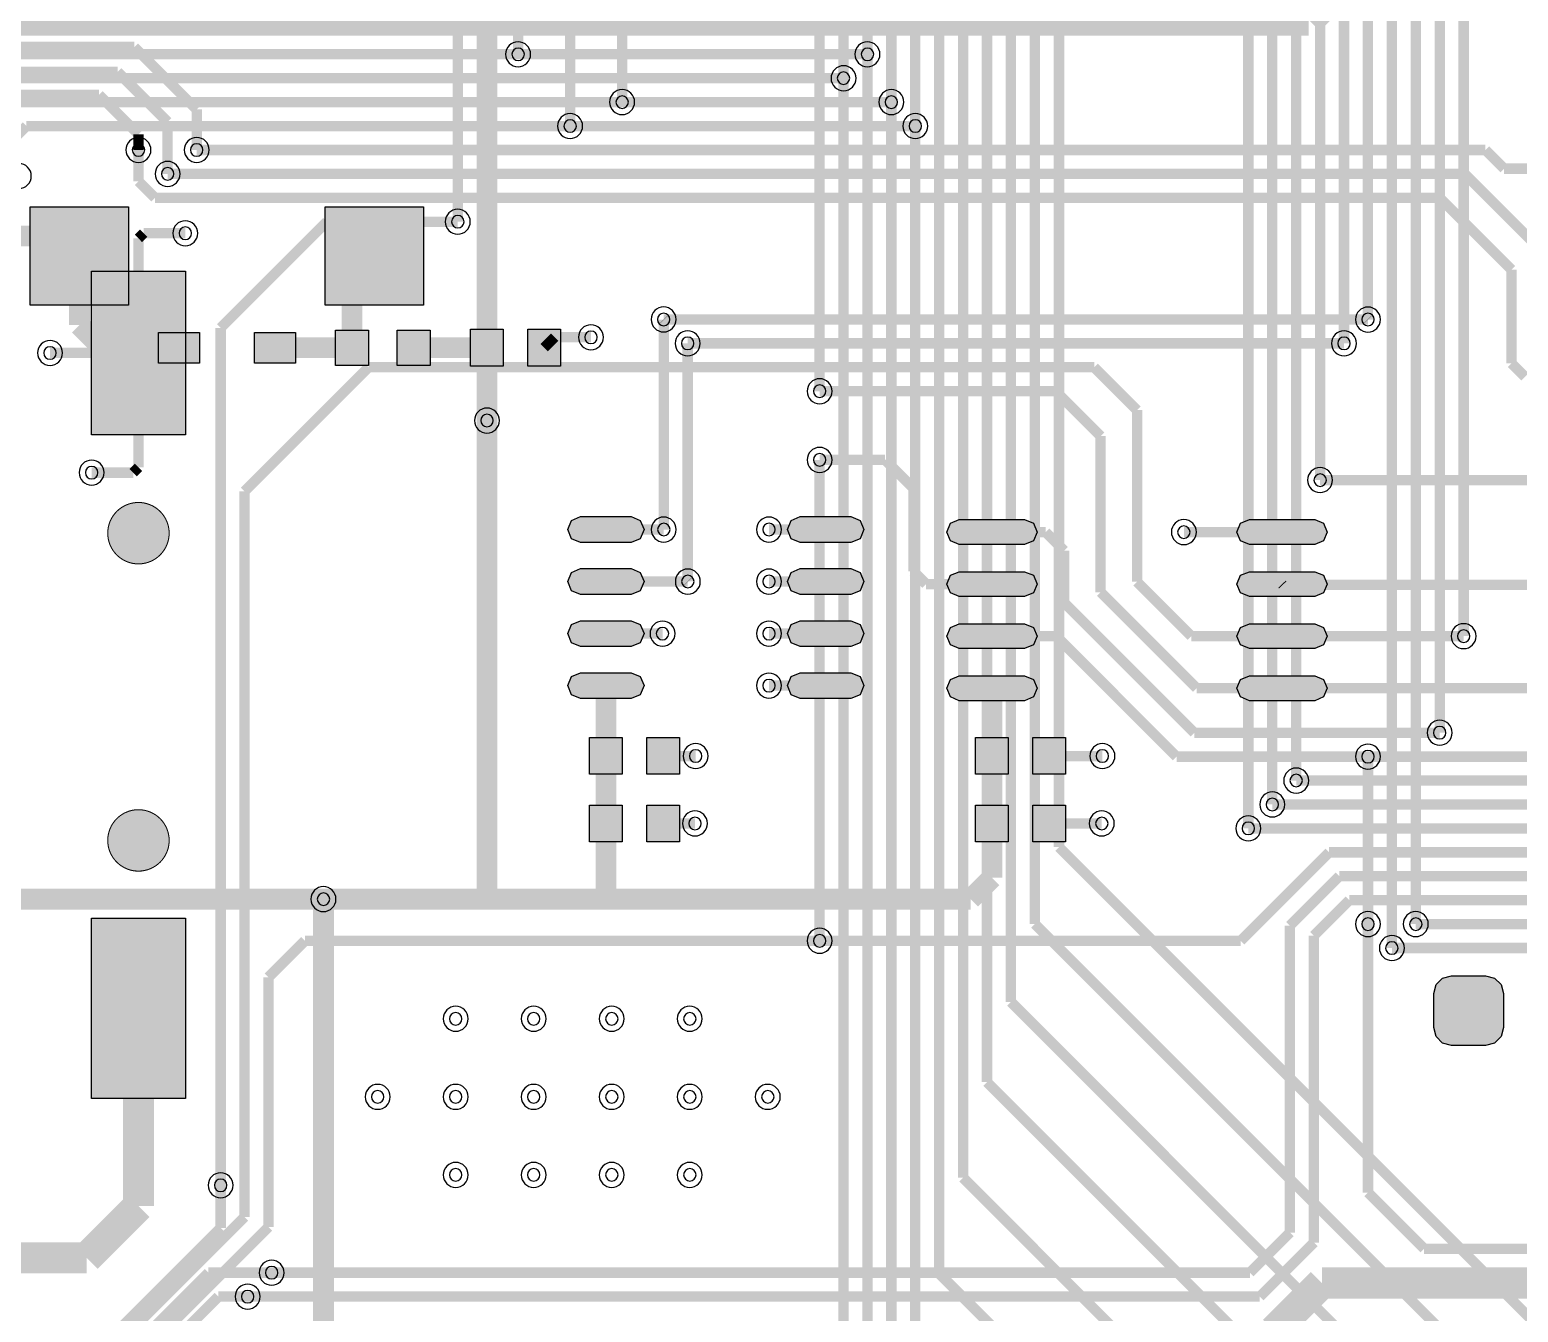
# Model space of a CAD drawing. Header units: millimetres. Extents: x -2 to 166, y 0 to 101.
# Drawn here: x 56.4 to 92.75, y 18.75 to 50.05 of the extents above; entities that cross this region are included whole.
import ezdxf

# ---------------------------------------------------------------- set-up
doc = ezdxf.new("R2010")
doc.units = ezdxf.units.MM
doc.header["$MEASUREMENT"] = 0
for name, color, linetype, true_color in [('Bottom-Layer', 7, 'Continuous', 0x0000ff), ('Hole-Layer', 7, 'Continuous', 0x222222), ('Multi-Layer', 7, 'Continuous', 0xc0c0c0), ('Top-Layer', 7, 'Continuous', 0xff0000)]:
    doc.layers.add(name, color=color, linetype=linetype, true_color=true_color)

msp = doc.modelspace()

# ---------------------------------------------------------------- hatches: boundary and pattern name
at = {"layer": 'Bottom-Layer'}
for points in [[(58.814, 45.733), (58.814, 43.333), (56.414, 43.333), (56.414, 45.733)], [(66.014, 45.733), (66.014, 43.333), (63.614, 43.333), (63.614, 45.733)], [(60.542, 42.666), (60.542, 41.916), (59.542, 41.916), (59.542, 42.666)], [(62.887, 42.666), (62.887, 41.916), (61.887, 41.916), (61.887, 42.666)], [(63.868, 41.859), (63.868, 42.723), (64.674, 42.723), (64.674, 41.859)], [(65.374, 41.859), (65.374, 42.723), (66.181, 42.723), (66.181, 41.859)], [(67.964, 42.741), (67.964, 41.841), (67.164, 41.841), (67.164, 42.741)], [(69.364, 42.741), (69.364, 41.841), (68.564, 41.841), (68.564, 42.741)], [(90.685, 25.692), (90.685, 26.525), (90.744, 26.742), (90.902, 26.901), (91.119, 26.959), (91.952, 26.959), (92.169, 26.901), (92.327, 26.742), (92.385, 26.525), (92.385, 25.692), (92.327, 25.476), (92.169, 25.317), (91.952, 25.259), (91.119, 25.259), (90.902, 25.317), (90.744, 25.476)]]:
    msp.add_hatch(color=256, dxfattribs=at).paths.add_polyline_path(points)
at = {"layer": 'Hole-Layer'}
msp.add_hatch(color=256, dxfattribs=at).paths.add_polyline_path([(90.985, 26.109, 1), (92.085, 26.109, 1)])
msp.add_hatch(color=256, dxfattribs=at).paths.add_polyline_path([(90.985, 26.109, 1), (92.085, 26.109, 1)])
at = {"layer": 'Multi-Layer'}
for points in [[(58.305, 37.763, 1), (59.805, 37.763, 1)], [(58.305, 37.763, 1), (59.805, 37.763, 1)], [(58.305, 30.263, 1), (59.805, 30.263, 1)], [(58.305, 30.263, 1), (59.805, 30.263, 1)], [(90.685, 25.692), (90.685, 26.525), (90.744, 26.742), (90.902, 26.901), (91.119, 26.959), (91.952, 26.959), (92.169, 26.901), (92.327, 26.742), (92.385, 26.525), (92.385, 25.692), (92.327, 25.476), (92.169, 25.317), (91.952, 25.259), (91.119, 25.259), (90.902, 25.317), (90.744, 25.476)], [(90.685, 25.692), (90.685, 26.525), (90.744, 26.742), (90.902, 26.901), (91.119, 26.959), (91.952, 26.959), (92.169, 26.901), (92.327, 26.742), (92.385, 26.525), (92.385, 25.692), (92.327, 25.476), (92.169, 25.317), (91.952, 25.259), (91.119, 25.259), (90.902, 25.317), (90.744, 25.476)], [(90.685, 25.692), (90.685, 26.525), (90.744, 26.742), (90.902, 26.901), (91.119, 26.959), (91.952, 26.959), (92.169, 26.901), (92.327, 26.742), (92.385, 26.525), (92.385, 25.692), (92.327, 25.476), (92.169, 25.317), (91.952, 25.259), (91.119, 25.259), (90.902, 25.317), (90.744, 25.476)]]:
    msp.add_hatch(color=256, dxfattribs=at).paths.add_polyline_path(points)
at = {"layer": 'Top-Layer'}
for points in [[(57.905, 44.163), (60.205, 44.163), (60.205, 40.163), (57.905, 40.163)], [(71.087, 38.167), (71.31, 38.074), (71.402, 37.852), (71.31, 37.629), (71.087, 37.537), (69.852, 37.537), (69.629, 37.629), (69.537, 37.852), (69.629, 38.074), (69.852, 38.167)], [(76.452, 38.167), (76.675, 38.074), (76.767, 37.852), (76.675, 37.629), (76.452, 37.537), (75.217, 37.537), (74.994, 37.629), (74.902, 37.852), (74.994, 38.074), (75.217, 38.167)], [(80.694, 38.093), (80.909, 38.004), (80.998, 37.789), (80.909, 37.574), (80.694, 37.484), (79.098, 37.484), (78.883, 37.574), (78.794, 37.789), (78.883, 38.004), (79.098, 38.093)], [(87.778, 38.093), (87.994, 38.004), (88.083, 37.789), (87.994, 37.574), (87.778, 37.484), (86.183, 37.484), (85.968, 37.574), (85.878, 37.789), (85.968, 38.004), (86.183, 38.093)], [(71.087, 36.897), (71.31, 36.804), (71.402, 36.582), (71.31, 36.359), (71.087, 36.267), (69.852, 36.267), (69.629, 36.359), (69.537, 36.582), (69.629, 36.804), (69.852, 36.897)], [(76.452, 36.897), (76.675, 36.804), (76.767, 36.582), (76.675, 36.359), (76.452, 36.267), (75.217, 36.267), (74.994, 36.359), (74.902, 36.582), (74.994, 36.804), (75.217, 36.897)], [(80.694, 36.823), (80.909, 36.734), (80.998, 36.519), (80.909, 36.304), (80.694, 36.214), (79.098, 36.214), (78.883, 36.304), (78.794, 36.519), (78.883, 36.734), (79.098, 36.823)], [(87.778, 36.823), (87.994, 36.734), (88.083, 36.519), (87.994, 36.304), (87.778, 36.214), (86.183, 36.214), (85.968, 36.304), (85.878, 36.519), (85.968, 36.734), (86.183, 36.823)], [(71.087, 35.627), (71.31, 35.534), (71.402, 35.312), (71.31, 35.089), (71.087, 34.997), (69.852, 34.997), (69.629, 35.089), (69.537, 35.312), (69.629, 35.534), (69.852, 35.627)], [(76.452, 35.627), (76.675, 35.534), (76.767, 35.312), (76.675, 35.089), (76.452, 34.997), (75.217, 34.997), (74.994, 35.089), (74.902, 35.312), (74.994, 35.534), (75.217, 35.627)], [(80.694, 35.553), (80.909, 35.464), (80.998, 35.249), (80.909, 35.034), (80.694, 34.944), (79.098, 34.944), (78.883, 35.034), (78.794, 35.249), (78.883, 35.464), (79.098, 35.553)], [(87.778, 35.553), (87.994, 35.464), (88.083, 35.249), (87.994, 35.034), (87.778, 34.944), (86.183, 34.944), (85.968, 35.034), (85.878, 35.249), (85.968, 35.464), (86.183, 35.553)], [(71.087, 34.357), (71.31, 34.264), (71.402, 34.042), (71.31, 33.819), (71.087, 33.727), (69.852, 33.727), (69.629, 33.819), (69.537, 34.042), (69.629, 34.264), (69.852, 34.357)], [(76.452, 34.357), (76.675, 34.264), (76.767, 34.042), (76.675, 33.819), (76.452, 33.727), (75.217, 33.727), (74.994, 33.819), (74.902, 34.042), (74.994, 34.264), (75.217, 34.357)], [(80.694, 34.283), (80.909, 34.194), (80.998, 33.979), (80.909, 33.764), (80.694, 33.674), (79.098, 33.674), (78.883, 33.764), (78.794, 33.979), (78.883, 34.194), (79.098, 34.283)], [(87.778, 34.283), (87.994, 34.194), (88.083, 33.979), (87.994, 33.764), (87.778, 33.674), (86.183, 33.674), (85.968, 33.764), (85.878, 33.979), (85.968, 34.194), (86.183, 34.283)], [(70.87, 32.778), (70.87, 31.878), (70.07, 31.878), (70.07, 32.778)], [(72.27, 32.778), (72.27, 31.878), (71.47, 31.878), (71.47, 32.778)], [(80.296, 32.778), (80.296, 31.878), (79.496, 31.878), (79.496, 32.778)], [(81.696, 32.778), (81.696, 31.878), (80.896, 31.878), (80.896, 32.778)], [(70.07, 30.227), (70.07, 31.127), (70.87, 31.127), (70.87, 30.227)], [(71.47, 30.227), (71.47, 31.127), (72.27, 31.127), (72.27, 30.227)], [(79.496, 30.227), (79.496, 31.127), (80.296, 31.127), (80.296, 30.227)], [(80.896, 30.227), (80.896, 31.127), (81.696, 31.127), (81.696, 30.227)], [(57.905, 28.363), (60.205, 28.363), (60.205, 23.963), (57.905, 23.963)], [(90.685, 25.692), (90.685, 26.525), (90.744, 26.742), (90.902, 26.901), (91.119, 26.959), (91.952, 26.959), (92.169, 26.901), (92.327, 26.742), (92.385, 26.525), (92.385, 25.692), (92.327, 25.476), (92.169, 25.317), (91.952, 25.259), (91.119, 25.259), (90.902, 25.317), (90.744, 25.476)]]:
    msp.add_hatch(color=256, dxfattribs=at).paths.add_polyline_path(points)

# ---------------------------------------------------------------- linework, layer by layer
at = {"layer": 'Bottom-Layer'}
for points, const_width in [([(79.192, 22.027), (79.192, 64.608)], 0.254), ([(77.44, 63.883), (77.44, 48.286)], 0.254), ([(78.024, 64.125), (78.024, 47.702)], 0.254), ([(76.856, 63.641), (76.856, 49.454)], 0.254), ([(75.688, 63.191), (75.688, 41.229)], 0.254), ([(76.272, 48.87), (76.272, 63.433)], 0.254), ([(90.246, 63.07), (90.246, 28.22)], 0.254), ([(89.662, 62.486), (89.662, 27.636)], 0.254), ([(70.866, 48.286), (70.866, 61.251)], 0.254), ([(88.493, 59.866), (88.493, 42.397)], 0.254), ([(89.077, 60.108), (89.077, 42.979)], 0.254), ([(87.909, 59.624), (87.909, 39.059)], 0.254), ([(86.741, 31.14), (86.741, 59.141)], 0.254), ([(87.325, 31.724), (87.325, 59.383)], 0.254), ([(86.157, 30.556), (86.157, 58.899)], 0.254), ([(79.776, 58.451), (79.776, 24.364)], 0.254), ([(80.36, 26.32), (80.36, 57.429)], 0.254), ([(66.853, 45.366), (66.853, 55.411)], 0.254), ([(90.83, 54.985), (90.83, 32.892)], 0.254), ([(80.944, 54.401), (80.944, 28.221)], 0.254), ([(67.564, 54.102), (67.564, 42.291)], 0.508), ([(81.534, 30.099), (81.534, 53.467)], 0.254), ([(68.326, 52.581), (68.326, 49.454)], 0.254), ([(69.596, 52.581), (69.596, 47.702)], 0.254), ([(78.608, 51.235), (78.608, 19.69)], 0.254), ([(91.414, 50.774), (91.414, 35.249)], 0.254), ([(58.954, 49.631), (54.382, 49.631)], 0.254), ([(60.478, 48.107), (58.954, 49.631)], 0.254), ([(76.856, 13.314), (76.856, 49.454)], 0.254), ([(54.165, 49.022), (58.547, 49.022)], 0.254), ([(58.547, 49.022), (59.767, 47.802)], 0.254), ([(76.272, 48.87), (76.272, 9.916)], 0.254), ([(53.898, 48.463), (58.09, 48.463)], 0.254), ([(58.09, 48.463), (59.056, 47.497)], 0.254), ([(77.44, 48.286), (77.44, 15.27)], 0.254), ([(60.478, 47.118), (60.478, 48.107)], 0.254), ([(59.056, 47.497), (59.056, 47.118)], 0.254), ([(59.767, 47.802), (59.767, 46.534)], 0.254), ([(78.024, 17.48), (78.024, 47.702)], 0.254), ([(55.483, 45.019), (57.128, 45.019)], 0.508), ([(57.128, 45.019), (57.614, 44.533)], 0.508), ([(57.614, 44.533), (57.614, 42.843)], 0.508), ([(64.271, 43.99), (64.814, 44.533)], 0.508), ([(64.271, 42.291), (64.271, 43.99)], 0.508), ([(57.614, 42.843), (58.166, 42.291)], 0.508), ([(71.882, 42.977), (71.878, 42.981)], 0.254), ([(71.882, 37.852), (71.882, 42.977)], 0.254), ([(58.166, 42.291), (60.042, 42.291)], 0.508), ([(62.387, 42.291), (64.271, 42.291)], 0.508), ([(65.777, 42.291), (67.564, 42.291)], 0.508), ([(67.564, 42.291), (67.564, 40.513)], 0.508), ([(68.964, 42.291), (69.218, 42.545)], 0.254), ([(69.218, 42.545), (70.104, 42.545)], 0.254), ([(72.466, 36.586), (72.466, 42.397)], 0.254), ([(75.688, 39.552), (75.688, 27.813)], 0.254), ([(72.47, 36.582), (72.466, 36.586)], 0.254), ([(89.078, 28.22), (89.078, 32.308)], 0.254), ([(99.132, 12.501), (81.534, 30.099)], 0.254), ([(50.165, 28.829), (63.572, 28.829)], 0.508), ([(63.572, 17.136), (63.572, 28.829)], 0.508), ([(80.944, 28.221), (96.592, 12.573)], 0.254), ([(94.052, 12.628), (80.36, 26.32)], 0.254), ([(79.776, 24.364), (91.512, 12.628)], 0.254), ([(61.062, 20.803), (61.062, 21.844)], 0.254), ([(88.972, 12.247), (79.192, 22.027)], 0.254), ([(57.455, 17.196), (61.062, 20.803)], 0.254), ([(58.039, 16.984), (60.765, 19.71)], 0.254), ([(60.765, 19.71), (62.306, 19.71)], 0.254), ([(78.608, 19.69), (86.432, 11.866)], 0.254), ([(58.623, 16.742), (61.007, 19.126)], 0.254), ([(61.007, 19.126), (61.722, 19.126)], 0.254)]:
    msp.add_lwpolyline(points, dxfattribs=dict(at, const_width=const_width))
for points in [[(58.814, 45.733), (58.814, 43.333), (56.414, 43.333), (56.414, 45.733)], [(66.014, 45.733), (66.014, 43.333), (63.614, 43.333), (63.614, 45.733)], [(60.542, 42.666), (60.542, 41.916), (59.542, 41.916), (59.542, 42.666)], [(62.887, 42.666), (62.887, 41.916), (61.887, 41.916), (61.887, 42.666)], [(63.868, 41.859), (63.868, 42.723), (64.674, 42.723), (64.674, 41.859)], [(65.374, 41.859), (65.374, 42.723), (66.181, 42.723), (66.181, 41.859)], [(67.964, 42.741), (67.964, 41.841), (67.164, 41.841), (67.164, 42.741)], [(69.364, 42.741), (69.364, 41.841), (68.564, 41.841), (68.564, 42.741)], [(90.685, 25.692), (90.685, 26.525), (90.744, 26.742), (90.902, 26.901), (91.119, 26.959), (91.952, 26.959), (92.169, 26.901), (92.327, 26.742), (92.385, 26.525), (92.385, 25.692), (92.327, 25.476), (92.169, 25.317), (91.952, 25.259), (91.119, 25.259), (90.902, 25.317), (90.744, 25.476)]]:
    msp.add_lwpolyline(points, close=True, dxfattribs=at)
at = {"layer": 'Hole-Layer'}
for points in [[(68.174, 49.454, 1), (68.479, 49.454, 1)], [(76.704, 49.454, 1), (77.009, 49.454, 1)], [(76.12, 48.87, 1), (76.425, 48.87, 1)], [(70.714, 48.286, 1), (71.019, 48.286, 1)], [(77.288, 48.286, 1), (77.593, 48.286, 1)], [(69.444, 47.702, 1), (69.749, 47.702, 1)], [(77.872, 47.702, 1), (78.177, 47.702, 1)], [(58.904, 47.118, 1), (59.209, 47.118, 1)], [(60.326, 47.118, 1), (60.631, 47.118, 1)], [(59.615, 46.534, 1), (59.92, 46.534, 1)], [(66.701, 45.366, 1), (67.006, 45.366, 1)], [(60.046, 45.085, 1), (60.351, 45.085, 1)], [(71.726, 42.981, 1), (72.031, 42.981, 1)], [(88.925, 42.979, 1), (89.23, 42.979, 1)], [(69.952, 42.545, 1), (70.257, 42.545, 1)], [(72.314, 42.397, 1), (72.619, 42.397, 1)], [(88.341, 42.397, 1), (88.646, 42.397, 1)], [(56.744, 42.163, 1), (57.049, 42.163, 1)], [(75.536, 41.229, 1), (75.841, 41.229, 1)], [(67.412, 40.513, 1), (67.717, 40.513, 1)], [(75.536, 39.552, 1), (75.841, 39.552, 1)], [(57.76, 39.241, 1), (58.065, 39.241, 1)], [(87.757, 39.059, 1), (88.062, 39.059, 1)], [(71.73, 37.852, 1), (72.035, 37.852, 1)], [(74.3, 37.852, 1), (74.605, 37.852, 1)], [(84.43, 37.789, 1), (84.735, 37.789, 1)], [(72.318, 36.582, 1), (72.623, 36.582, 1)], [(74.3, 36.582, 1), (74.605, 36.582, 1)], [(71.7, 35.312, 1), (72.005, 35.312, 1)], [(74.3, 35.312, 1), (74.605, 35.312, 1)], [(91.262, 35.249, 1), (91.567, 35.249, 1)], [(74.3, 34.042, 1), (74.605, 34.042, 1)], [(90.678, 32.892, 1), (90.983, 32.892, 1)], [(72.507, 32.322, 1), (72.812, 32.322, 1)], [(82.441, 32.322, 1), (82.746, 32.322, 1)], [(88.926, 32.308, 1), (89.231, 32.308, 1)], [(87.173, 31.724, 1), (87.478, 31.724, 1)], [(86.589, 31.14, 1), (86.894, 31.14, 1)], [(72.492, 30.677, 1), (72.797, 30.677, 1)], [(82.426, 30.677, 1), (82.731, 30.677, 1)], [(86.005, 30.556, 1), (86.31, 30.556, 1)], [(63.42, 28.829, 1), (63.725, 28.829, 1)], [(88.926, 28.22, 1), (89.231, 28.22, 1)], [(90.094, 28.22, 1), (90.399, 28.22, 1)], [(75.536, 27.813, 1), (75.841, 27.813, 1)], [(89.51, 27.636, 1), (89.815, 27.636, 1)], [(66.65, 25.908, 1), (66.955, 25.908, 1)], [(68.555, 25.908, 1), (68.86, 25.908, 1)], [(70.46, 25.908, 1), (70.765, 25.908, 1)], [(72.365, 25.908, 1), (72.67, 25.908, 1)], [(64.745, 24.003, 1), (65.05, 24.003, 1)], [(66.65, 24.003, 1), (66.955, 24.003, 1)], [(68.555, 24.003, 1), (68.86, 24.003, 1)], [(70.46, 24.003, 1), (70.765, 24.003, 1)], [(72.365, 24.003, 1), (72.67, 24.003, 1)], [(74.27, 24.003, 1), (74.575, 24.003, 1)], [(66.65, 22.098, 1), (66.955, 22.098, 1)], [(68.555, 22.098, 1), (68.86, 22.098, 1)], [(70.46, 22.098, 1), (70.765, 22.098, 1)], [(72.365, 22.098, 1), (72.67, 22.098, 1)], [(60.91, 21.844, 1), (61.215, 21.844, 1)], [(62.154, 19.71, 1), (62.459, 19.71, 1)], [(61.57, 19.126, 1), (61.875, 19.126, 1)]]:
    msp.add_lwpolyline(points, format="xyb", close=True, dxfattribs=at)
at = {"layer": 'Multi-Layer'}
for points in [[(68.021, 49.454, 1), (68.631, 49.454), (68.631, 49.454, 1), (68.021, 49.454)], [(76.551, 49.454, 1), (77.161, 49.454), (77.161, 49.454, 1), (76.551, 49.454)], [(75.967, 48.87, 1), (76.577, 48.87), (76.577, 48.87, 1), (75.967, 48.87)], [(70.561, 48.286, 1), (71.171, 48.286), (71.171, 48.286, 1), (70.561, 48.286)], [(77.135, 48.286, 1), (77.745, 48.286), (77.745, 48.286, 1), (77.135, 48.286)], [(69.291, 47.702, 1), (69.901, 47.702), (69.901, 47.702, 1), (69.291, 47.702)], [(77.719, 47.702, 1), (78.329, 47.702), (78.329, 47.702, 1), (77.719, 47.702)], [(55.829, 46.482, 1), (56.439, 46.482), (56.439, 46.482, 1), (55.829, 46.482)], [(66.548, 45.366, 1), (67.158, 45.366), (67.158, 45.366, 1), (66.548, 45.366)], [(71.573, 42.981, 1), (72.183, 42.981), (72.183, 42.981, 1), (71.573, 42.981)], [(88.772, 42.979, 1), (89.382, 42.979), (89.382, 42.979, 1), (88.772, 42.979)], [(69.799, 42.545, 1), (70.409, 42.545), (70.409, 42.545, 1), (69.799, 42.545)], [(72.161, 42.397, 1), (72.771, 42.397), (72.771, 42.397, 1), (72.161, 42.397)], [(88.188, 42.397, 1), (88.798, 42.397), (88.798, 42.397, 1), (88.188, 42.397)], [(75.383, 41.229, 1), (75.993, 41.229), (75.993, 41.229, 1), (75.383, 41.229)], [(67.259, 40.513, 1), (67.869, 40.513), (67.869, 40.513, 1), (67.259, 40.513)], [(75.383, 39.552, 1), (75.993, 39.552), (75.993, 39.552, 1), (75.383, 39.552)], [(87.604, 39.059, 1), (88.214, 39.059), (88.214, 39.059, 1), (87.604, 39.059)], [(71.577, 37.852, 1), (72.187, 37.852), (72.187, 37.852, 1), (71.577, 37.852)], [(74.147, 37.852, 1), (74.757, 37.852), (74.757, 37.852, 1), (74.147, 37.852)], [(84.277, 37.789, 1), (84.887, 37.789), (84.887, 37.789, 1), (84.277, 37.789)], [(72.165, 36.582, 1), (72.775, 36.582), (72.775, 36.582, 1), (72.165, 36.582)], [(74.147, 36.582, 1), (74.757, 36.582), (74.757, 36.582, 1), (74.147, 36.582)], [(71.547, 35.312, 1), (72.157, 35.312), (72.157, 35.312, 1), (71.547, 35.312)], [(74.147, 35.312, 1), (74.757, 35.312), (74.757, 35.312, 1), (74.147, 35.312)], [(91.109, 35.249, 1), (91.719, 35.249), (91.719, 35.249, 1), (91.109, 35.249)], [(74.147, 34.042, 1), (74.757, 34.042), (74.757, 34.042, 1), (74.147, 34.042)], [(90.525, 32.892, 1), (91.135, 32.892), (91.135, 32.892, 1), (90.525, 32.892)], [(72.355, 32.322, 1), (72.965, 32.322), (72.965, 32.322, 1), (72.355, 32.322)], [(82.289, 32.322, 1), (82.899, 32.322), (82.899, 32.322, 1), (82.289, 32.322)], [(88.773, 32.308, 1), (89.383, 32.308), (89.383, 32.308, 1), (88.773, 32.308)], [(87.02, 31.724, 1), (87.63, 31.724), (87.63, 31.724, 1), (87.02, 31.724)], [(86.436, 31.14, 1), (87.046, 31.14), (87.046, 31.14, 1), (86.436, 31.14)], [(72.339, 30.677, 1), (72.949, 30.677), (72.949, 30.677, 1), (72.339, 30.677)], [(82.273, 30.677, 1), (82.883, 30.677), (82.883, 30.677, 1), (82.273, 30.677)], [(85.852, 30.556, 1), (86.462, 30.556), (86.462, 30.556, 1), (85.852, 30.556)], [(88.773, 28.22, 1), (89.383, 28.22), (89.383, 28.22, 1), (88.773, 28.22)], [(89.941, 28.22, 1), (90.551, 28.22), (90.551, 28.22, 1), (89.941, 28.22)], [(75.383, 27.813, 1), (75.993, 27.813), (75.993, 27.813, 1), (75.383, 27.813)], [(89.357, 27.636, 1), (89.967, 27.636), (89.967, 27.636, 1), (89.357, 27.636)], [(66.497, 25.908, 1), (67.107, 25.908), (67.107, 25.908, 1), (66.497, 25.908)], [(68.402, 25.908, 1), (69.012, 25.908), (69.012, 25.908, 1), (68.402, 25.908)], [(70.307, 25.908, 1), (70.917, 25.908), (70.917, 25.908, 1), (70.307, 25.908)], [(72.212, 25.908, 1), (72.822, 25.908), (72.822, 25.908, 1), (72.212, 25.908)], [(64.592, 24.003, 1), (65.202, 24.003), (65.202, 24.003, 1), (64.592, 24.003)], [(66.497, 24.003, 1), (67.107, 24.003), (67.107, 24.003, 1), (66.497, 24.003)], [(68.402, 24.003, 1), (69.012, 24.003), (69.012, 24.003, 1), (68.402, 24.003)], [(70.307, 24.003, 1), (70.917, 24.003), (70.917, 24.003, 1), (70.307, 24.003)], [(72.212, 24.003, 1), (72.822, 24.003), (72.822, 24.003, 1), (72.212, 24.003)], [(74.117, 24.003, 1), (74.727, 24.003), (74.727, 24.003, 1), (74.117, 24.003)], [(66.497, 22.098, 1), (67.107, 22.098), (67.107, 22.098, 1), (66.497, 22.098)], [(68.402, 22.098, 1), (69.012, 22.098), (69.012, 22.098, 1), (68.402, 22.098)], [(70.307, 22.098, 1), (70.917, 22.098), (70.917, 22.098, 1), (70.307, 22.098)], [(72.212, 22.098, 1), (72.822, 22.098), (72.822, 22.098, 1), (72.212, 22.098)]]:
    msp.add_lwpolyline(points, format="xyb", dxfattribs=at)
for points in [[(58.751, 47.118, 1), (59.361, 47.118, 1)], [(60.173, 47.118, 1), (60.783, 47.118, 1)], [(59.462, 46.534, 1), (60.072, 46.534, 1)], [(59.893, 45.085, 1), (60.503, 45.085, 1)], [(56.591, 42.163, 1), (57.201, 42.163, 1)], [(57.607, 39.241, 1), (58.217, 39.241, 1)], [(63.267, 28.829, 1), (63.877, 28.829, 1)], [(60.757, 21.844, 1), (61.367, 21.844, 1)], [(62.001, 19.71, 1), (62.611, 19.71, 1)], [(61.417, 19.126, 1), (62.027, 19.126, 1)]]:
    msp.add_lwpolyline(points, format="xyb", close=True, dxfattribs=at)
at = {"layer": 'Multi-Layer', "const_width": 0.0254}
for points in [[(58.305, 37.763, 1), (59.805, 37.763), (59.805, 37.763, 1), (58.305, 37.763)], [(58.305, 30.263, 1), (59.805, 30.263), (59.805, 30.263, 1), (58.305, 30.263)]]:
    msp.add_lwpolyline(points, format="xyb", dxfattribs=at)
at = {"layer": 'Multi-Layer'}
msp.add_lwpolyline([(90.685, 25.692), (90.685, 26.525), (90.744, 26.742), (90.902, 26.901), (91.119, 26.959), (91.952, 26.959), (92.169, 26.901), (92.327, 26.742), (92.385, 26.525), (92.385, 25.692), (92.327, 25.476), (92.169, 25.317), (91.952, 25.259), (91.119, 25.259), (90.902, 25.317), (90.744, 25.476)], close=True, dxfattribs=at)
msp.add_lwpolyline([(90.685, 25.692), (90.685, 26.525), (90.744, 26.742), (90.902, 26.901), (91.119, 26.959), (91.952, 26.959), (92.169, 26.901), (92.327, 26.742), (92.385, 26.525), (92.385, 25.692), (92.327, 25.476), (92.169, 25.317), (91.952, 25.259), (91.119, 25.259), (90.902, 25.317), (90.744, 25.476)], close=True, dxfattribs=at)
msp.add_lwpolyline([(90.685, 25.692), (90.685, 26.525), (90.744, 26.742), (90.902, 26.901), (91.119, 26.959), (91.952, 26.959), (92.169, 26.901), (92.327, 26.742), (92.385, 26.525), (92.385, 25.692), (92.327, 25.476), (92.169, 25.317), (91.952, 25.259), (91.119, 25.259), (90.902, 25.317), (90.744, 25.476)], close=True, dxfattribs=at)
at = {"layer": 'Top-Layer'}
for points, const_width in [([(88.519, 51.181), (87.63, 50.292)], 0.762), ([(87.63, 50.292), (55.245, 50.292)], 0.762), ([(68.326, 49.454), (55.593, 49.454)], 0.254), ([(68.326, 49.454), (76.856, 49.454)], 0.254), ([(55.833, 48.87), (76.272, 48.87)], 0.254), ([(56.077, 48.286), (70.866, 48.286)], 0.254), ([(77.44, 48.286), (70.866, 48.286)], 0.254), ([(53.772, 45.154), (56.32, 47.702)], 0.254), ([(56.32, 47.702), (69.596, 47.702)], 0.254), ([(69.596, 47.702), (78.024, 47.702)], 0.254), ([(59.056, 46.354), (59.056, 47.118)], 0.254), ([(91.947, 47.118), (60.478, 47.118)], 0.254), ([(92.403, 46.662), (91.947, 47.118)], 0.254), ([(59.767, 46.534), (91.441, 46.534)], 0.254), ([(91.441, 46.534), (93.853, 44.122)], 0.254), ([(93.853, 46.662), (92.403, 46.662)], 0.254), ([(59.46, 45.95), (59.056, 46.354)], 0.254), ([(90.829, 45.95), (59.46, 45.95)], 0.254), ([(92.583, 44.196), (90.829, 45.95)], 0.254), ([(63.654, 45.366), (61.062, 42.774)], 0.254), ([(66.853, 45.366), (63.654, 45.366)], 0.254), ([(59.055, 44.958), (59.182, 45.085)], 0.254), ([(59.055, 42.163), (59.055, 44.958)], 0.254), ([(59.182, 45.085), (60.198, 45.085)], 0.254), ([(92.583, 41.91), (92.583, 44.196)], 0.254), ([(61.062, 42.774), (61.062, 21.844)], 0.254), ([(71.878, 42.981), (89.075, 42.981)], 0.254), ([(89.075, 42.981), (89.077, 42.979)], 0.254), ([(59.055, 42.163), (56.896, 42.163)], 0.254), ([(59.055, 42.163), (59.055, 39.368)], 0.254), ([(88.493, 42.397), (72.466, 42.397)], 0.254), ([(64.673, 41.813), (61.646, 38.786)], 0.254), ([(82.393, 41.813), (64.673, 41.813)], 0.254), ([(83.439, 40.767), (82.393, 41.813)], 0.254), ([(92.911, 41.582), (92.583, 41.91)], 0.254), ([(81.453, 41.229), (75.688, 41.229)], 0.254), ([(82.55, 40.132), (81.453, 41.229)], 0.254), ([(67.564, 40.513), (67.564, 28.829)], 0.508), ([(83.439, 36.576), (83.439, 40.767)], 0.254), ([(82.55, 36.322), (82.55, 40.132)], 0.254), ([(75.688, 39.552), (77.288, 39.552)], 0.254), ([(77.288, 39.552), (77.978, 38.862)], 0.254), ([(58.928, 39.241), (57.912, 39.241)], 0.254), ([(59.055, 39.368), (58.928, 39.241)], 0.254), ([(61.646, 38.786), (61.646, 21.07)], 0.254), ([(77.978, 38.862), (77.978, 36.83)], 0.254), ([(87.909, 39.059), (95.447, 39.059)], 0.254), ([(70.47, 37.852), (71.882, 37.852)], 0.254), ([(75.835, 37.852), (74.452, 37.852)], 0.254), ([(79.896, 37.789), (81.21, 37.789)], 0.254), ([(81.21, 37.789), (81.661, 37.338)], 0.254), ([(86.981, 37.789), (84.582, 37.789)], 0.254), ([(81.661, 37.338), (81.661, 36.068)], 0.254), ([(77.978, 36.83), (78.289, 36.519)], 0.254), ([(70.47, 36.582), (72.47, 36.582)], 0.254), ([(75.835, 36.582), (74.452, 36.582)], 0.254), ([(78.289, 36.519), (79.896, 36.519)], 0.254), ([(84.893, 33.979), (82.55, 36.322)], 0.254), ([(84.766, 35.249), (83.439, 36.576)], 0.254), ([(86.981, 36.519), (86.997, 36.502)], 0.254), ([(86.997, 36.502), (93.853, 36.502)], 0.254), ([(81.661, 36.068), (84.837, 32.892)], 0.254), ([(70.47, 35.312), (71.852, 35.312)], 0.254), ([(75.835, 35.312), (74.452, 35.312)], 0.254), ([(81.464, 35.249), (79.896, 35.249)], 0.254), ([(84.405, 32.308), (81.464, 35.249)], 0.254), ([(86.981, 35.249), (84.766, 35.249)], 0.254), ([(86.981, 35.249), (91.414, 35.249)], 0.254), ([(70.47, 34.042), (70.47, 32.328)], 0.508), ([(75.835, 34.042), (74.452, 34.042)], 0.254), ([(79.896, 32.328), (79.896, 33.979)], 0.508), ([(86.981, 33.979), (84.893, 33.979)], 0.254), ([(86.981, 33.979), (94.05, 33.979)], 0.254), ([(84.837, 32.892), (90.83, 32.892)], 0.254), ([(70.47, 32.328), (70.47, 30.677)], 0.508), ([(71.885, 32.322), (72.66, 32.322)], 0.254), ([(79.896, 30.677), (79.896, 32.328)], 0.508), ([(81.311, 32.322), (82.594, 32.322)], 0.254), ([(89.078, 32.308), (84.405, 32.308)], 0.254), ([(95.935, 32.308), (89.078, 32.308)], 0.254), ([(98.018, 31.724), (87.325, 31.724)], 0.254), ([(100.228, 31.14), (86.741, 31.14)], 0.254), ([(70.47, 30.677), (70.47, 28.829)], 0.508), ([(79.896, 30.677), (79.896, 29.35)], 0.508), ([(71.87, 30.677), (72.644, 30.677)], 0.254), ([(81.296, 30.677), (82.578, 30.677)], 0.254), ([(102.933, 30.556), (86.157, 30.556)], 0.254), ([(85.97, 27.813), (88.129, 29.972)], 0.254), ([(88.129, 29.972), (110.363, 29.972)], 0.254), ([(79.896, 29.35), (79.375, 28.829)], 0.508), ([(87.173, 28.182), (88.379, 29.388)], 0.254), ([(88.379, 29.388), (112.827, 29.388)], 0.254), ([(67.564, 28.829), (63.572, 28.829)], 0.508), ([(70.47, 28.829), (67.564, 28.829)], 0.508), ([(79.375, 28.829), (70.47, 28.829)], 0.508), ([(88.621, 28.804), (87.757, 27.94)], 0.254), ([(105.918, 28.804), (88.621, 28.804)], 0.254), ([(87.173, 20.689), (87.173, 28.182)], 0.254), ([(87.757, 27.94), (87.757, 20.447)], 0.254), ([(89.078, 21.666), (89.078, 28.22)], 0.254), ([(90.246, 28.22), (113.039, 28.22)], 0.254), ([(62.23, 26.924), (63.119, 27.813)], 0.254), ([(63.119, 27.813), (75.688, 27.813)], 0.254), ([(75.688, 27.813), (85.97, 27.813)], 0.254), ([(115.579, 27.636), (89.662, 27.636)], 0.254), ([(59.055, 21.336), (59.055, 26.544)], 0.762), ([(62.23, 20.828), (62.23, 26.924)], 0.254), ([(57.791, 20.072), (59.055, 21.336)], 0.762), ([(90.449, 20.295), (89.078, 21.666)], 0.254), ([(61.646, 21.07), (58.432, 17.856)], 0.254), ([(58.674, 17.272), (62.23, 20.828)], 0.254), ([(86.194, 19.71), (87.173, 20.689)], 0.254), ([(54.443, 20.072), (57.791, 20.072)], 0.762), ([(87.757, 20.447), (86.436, 19.126)], 0.254), ([(116.976, 20.295), (90.449, 20.295)], 0.254), ([(62.306, 19.71), (86.194, 19.71)], 0.254), ([(86.783, 18.288), (87.952, 19.457)], 0.762), ([(87.952, 19.457), (137.948, 19.457)], 0.762), ([(86.436, 19.126), (61.722, 19.126)], 0.254)]:
    msp.add_lwpolyline(points, dxfattribs=dict(at, const_width=const_width))
for points in [[(57.905, 44.163), (60.205, 44.163), (60.205, 40.163), (57.905, 40.163)], [(71.087, 38.167), (71.31, 38.074), (71.402, 37.852), (71.31, 37.629), (71.087, 37.537), (69.852, 37.537), (69.629, 37.629), (69.537, 37.852), (69.629, 38.074), (69.852, 38.167)], [(76.452, 38.167), (76.675, 38.074), (76.767, 37.852), (76.675, 37.629), (76.452, 37.537), (75.217, 37.537), (74.994, 37.629), (74.902, 37.852), (74.994, 38.074), (75.217, 38.167)], [(80.694, 38.093), (80.909, 38.004), (80.998, 37.789), (80.909, 37.574), (80.694, 37.484), (79.098, 37.484), (78.883, 37.574), (78.794, 37.789), (78.883, 38.004), (79.098, 38.093)], [(87.778, 38.093), (87.994, 38.004), (88.083, 37.789), (87.994, 37.574), (87.778, 37.484), (86.183, 37.484), (85.968, 37.574), (85.878, 37.789), (85.968, 38.004), (86.183, 38.093)], [(71.087, 36.897), (71.31, 36.804), (71.402, 36.582), (71.31, 36.359), (71.087, 36.267), (69.852, 36.267), (69.629, 36.359), (69.537, 36.582), (69.629, 36.804), (69.852, 36.897)], [(76.452, 36.897), (76.675, 36.804), (76.767, 36.582), (76.675, 36.359), (76.452, 36.267), (75.217, 36.267), (74.994, 36.359), (74.902, 36.582), (74.994, 36.804), (75.217, 36.897)], [(80.694, 36.823), (80.909, 36.734), (80.998, 36.519), (80.909, 36.304), (80.694, 36.214), (79.098, 36.214), (78.883, 36.304), (78.794, 36.519), (78.883, 36.734), (79.098, 36.823)], [(87.778, 36.823), (87.994, 36.734), (88.083, 36.519), (87.994, 36.304), (87.778, 36.214), (86.183, 36.214), (85.968, 36.304), (85.878, 36.519), (85.968, 36.734), (86.183, 36.823)], [(71.087, 35.627), (71.31, 35.534), (71.402, 35.312), (71.31, 35.089), (71.087, 34.997), (69.852, 34.997), (69.629, 35.089), (69.537, 35.312), (69.629, 35.534), (69.852, 35.627)], [(76.452, 35.627), (76.675, 35.534), (76.767, 35.312), (76.675, 35.089), (76.452, 34.997), (75.217, 34.997), (74.994, 35.089), (74.902, 35.312), (74.994, 35.534), (75.217, 35.627)], [(80.694, 35.553), (80.909, 35.464), (80.998, 35.249), (80.909, 35.034), (80.694, 34.944), (79.098, 34.944), (78.883, 35.034), (78.794, 35.249), (78.883, 35.464), (79.098, 35.553)], [(87.778, 35.553), (87.994, 35.464), (88.083, 35.249), (87.994, 35.034), (87.778, 34.944), (86.183, 34.944), (85.968, 35.034), (85.878, 35.249), (85.968, 35.464), (86.183, 35.553)], [(71.087, 34.357), (71.31, 34.264), (71.402, 34.042), (71.31, 33.819), (71.087, 33.727), (69.852, 33.727), (69.629, 33.819), (69.537, 34.042), (69.629, 34.264), (69.852, 34.357)], [(76.452, 34.357), (76.675, 34.264), (76.767, 34.042), (76.675, 33.819), (76.452, 33.727), (75.217, 33.727), (74.994, 33.819), (74.902, 34.042), (74.994, 34.264), (75.217, 34.357)], [(80.694, 34.283), (80.909, 34.194), (80.998, 33.979), (80.909, 33.764), (80.694, 33.674), (79.098, 33.674), (78.883, 33.764), (78.794, 33.979), (78.883, 34.194), (79.098, 34.283)], [(87.778, 34.283), (87.994, 34.194), (88.083, 33.979), (87.994, 33.764), (87.778, 33.674), (86.183, 33.674), (85.968, 33.764), (85.878, 33.979), (85.968, 34.194), (86.183, 34.283)], [(70.87, 32.778), (70.87, 31.878), (70.07, 31.878), (70.07, 32.778)], [(72.27, 32.778), (72.27, 31.878), (71.47, 31.878), (71.47, 32.778)], [(80.296, 32.778), (80.296, 31.878), (79.496, 31.878), (79.496, 32.778)], [(81.696, 32.778), (81.696, 31.878), (80.896, 31.878), (80.896, 32.778)], [(70.07, 30.227), (70.07, 31.127), (70.87, 31.127), (70.87, 30.227)], [(71.47, 30.227), (71.47, 31.127), (72.27, 31.127), (72.27, 30.227)], [(79.496, 30.227), (79.496, 31.127), (80.296, 31.127), (80.296, 30.227)], [(80.896, 30.227), (80.896, 31.127), (81.696, 31.127), (81.696, 30.227)], [(57.905, 28.363), (60.205, 28.363), (60.205, 23.963), (57.905, 23.963)], [(90.685, 25.692), (90.685, 26.525), (90.744, 26.742), (90.902, 26.901), (91.119, 26.959), (91.952, 26.959), (92.169, 26.901), (92.327, 26.742), (92.385, 26.525), (92.385, 25.692), (92.327, 25.476), (92.169, 25.317), (91.952, 25.259), (91.119, 25.259), (90.902, 25.317), (90.744, 25.476)]]:
    msp.add_lwpolyline(points, close=True, dxfattribs=at)

doc.saveas('drawing.dxf')
